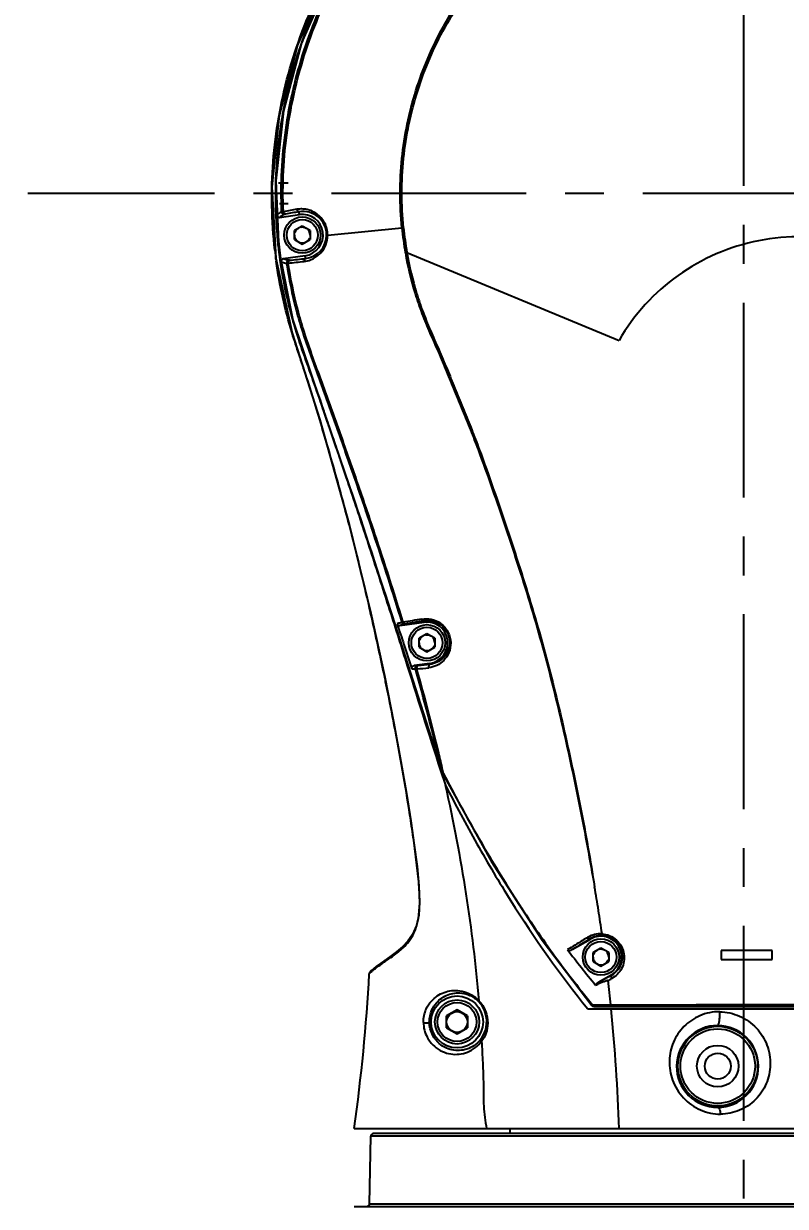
# Model space of a CAD drawing. Header units: millimetres. Extents: x 5828 to 6704, y 123 to 421.
# Drawn here: x 6569.97 to 6577.3, y 325.2 to 336.59 of the extents above; entities that cross this region are included whole.
import ezdxf

# ---------------------------------------------------------------- set-up
doc = ezdxf.new("R2010")
doc.units = ezdxf.units.MM
doc.linetypes.add('CENTER', pattern=[0.6, 0.375, -0.075, 0.075, -0.075])
for name, color, linetype in [('中心线', 7, 'Continuous'), ('外形图', 7, 'Continuous'), ('尺寸标注', 7, 'Continuous'), ('运动范围', 7, 'Continuous')]:
    doc.layers.add(name, color=color, linetype=linetype)
doc.styles.add('微软雅黑', font='msyh.ttc', dxfattribs={"height": 1.5})
doc.dimstyles.new('尺寸标注_1_20比例', dxfattribs={"dimtxt": 1.5, "dimasz": 1.25, "dimexe": 0.5, "dimexo": 0.4, "dimgap": 0.5, "dimtad": 1, "dimdec": 1, "dimlfac": 20, "dimdsep": 46, "dimtxsty": '微软雅黑', "dimcen": 0.09, "dimadec": 0, "dimazin": 0, "dimtp": 0.01, "dimtm": 0.01, "dimtfac": 1, "dimtdec": 1, "dimtofl": 0, "dimtmove": 0, "dimatfit": 3, "dimfxl": 1, "dimtolj": 1, "dimarcsym": 0})

# ---------------------------------------------------------------- blocks, each defined once
blk = doc.blocks.new('*D813')
at = {"layer": 'Defpoints', "color": 0}
for p in [(6512.923, 388.78), (6576.903, 388.78), (6574.497, 314.953)]:
    blk.add_point(p, dxfattribs=at)
at = {"layer": '尺寸标注', "color": 0, "lineweight": -2}
for p, q in [((6576.503, 388.78), (6512.423, 388.78)), ((6512.923, 316.203), (6512.923, 387.53)), ((6574.097, 314.953), (6512.423, 314.953))]:
    blk.add_line(p, q, dxfattribs=at)
at = {"layer": '尺寸标注', "color": 0}
for points in [[(6513.131, 387.53), (6512.714, 387.53), (6512.923, 388.78)], [(6512.714, 316.203), (6513.131, 316.203), (6512.923, 314.953)]]:
    blk.add_solid(points, dxfattribs=at)
at = {"layer": '尺寸标注', "color": 0, "insert": (6511.644, 357.269), "char_height": 1.5, "attachment_point": 5, "rotation": 90, "style": '微软雅黑'}
blk.add_mtext('\\A1;1476.6', dxfattribs=at)
blk = doc.blocks.new('*D814')
at = {"layer": 'Defpoints', "color": 0}
for p in [(6563.513, 334.953), (6578.153, 314.028), (6578.153, 288.704)]:
    blk.add_point(p, dxfattribs=at)
at = {"layer": '尺寸标注', "color": 0, "lineweight": -2}
for p, q in [((6563.513, 334.553), (6563.513, 288.204)), ((6578.153, 313.628), (6578.153, 288.204)), ((6564.763, 288.704), (6576.903, 288.704))]:
    blk.add_line(p, q, dxfattribs=at)
at = {"layer": '尺寸标注', "color": 0}
for points in [[(6564.763, 288.913), (6564.763, 288.496), (6563.513, 288.704)], [(6576.903, 288.496), (6576.903, 288.913), (6578.153, 288.704)]]:
    blk.add_solid(points, dxfattribs=at)
at = {"layer": '尺寸标注', "color": 0, "insert": (6570.833, 289.979), "char_height": 1.5, "attachment_point": 5, "style": '微软雅黑'}
blk.add_mtext('\\A1;292.8', dxfattribs=at)
blk = doc.blocks.new('*D815')
at = {"layer": 'Defpoints', "color": 0}
for p in [(6576.903, 388.78), (6505.216, 289.326), (6557.104, 289.326)]:
    blk.add_point(p, dxfattribs=at)
at = {"layer": '尺寸标注', "color": 0, "lineweight": -2}
for p, q in [((6576.503, 388.78), (6504.716, 388.78)), ((6505.216, 387.53), (6505.216, 290.576)), ((6556.704, 289.326), (6504.716, 289.326))]:
    blk.add_line(p, q, dxfattribs=at)
at = {"layer": '尺寸标注', "color": 0}
for points in [[(6505.424, 387.53), (6505.008, 387.53), (6505.216, 388.78)], [(6505.008, 290.576), (6505.424, 290.576), (6505.216, 289.326)]]:
    blk.add_solid(points, dxfattribs=at)
at = {"layer": '尺寸标注', "color": 0, "insert": (6503.937, 339.399), "char_height": 1.5, "attachment_point": 5, "rotation": 90, "style": '微软雅黑'}
blk.add_mtext('\\A1;1989.1', dxfattribs=at)
blk = doc.blocks.new('*D817')
at = {"layer": 'Defpoints', "color": 0}
for p in [(6523.075, 334.953), (6578.153, 314.028), (6578.153, 284.046)]:
    blk.add_point(p, dxfattribs=at)
at = {"layer": '尺寸标注', "color": 0, "lineweight": -2}
for p, q in [((6523.075, 334.553), (6523.075, 283.546)), ((6578.153, 313.628), (6578.153, 283.546)), ((6524.325, 284.046), (6576.903, 284.046))]:
    blk.add_line(p, q, dxfattribs=at)
at = {"layer": '尺寸标注', "color": 0}
for points in [[(6524.325, 284.254), (6524.325, 283.838), (6523.075, 284.046)], [(6576.903, 283.838), (6576.903, 284.254), (6578.153, 284.046)]]:
    blk.add_solid(points, dxfattribs=at)
at = {"layer": '尺寸标注', "color": 0, "insert": (6550.614, 285.325), "char_height": 1.5, "attachment_point": 5, "style": '微软雅黑'}
blk.add_mtext('\\A1;1101.6', dxfattribs=at)

msp = doc.modelspace()

# ---------------------------------------------------------------- linework, layer by layer
at = {"layer": '中心线', "linetype": 'CENTER', "ltscale": 5}
for p, q in [((6576.9026, 314.027), (6576.9026, 369.3806)), ((6583.8074, 334.9526), (6570.0089, 334.9526))]:
    msp.add_line(p, q, dxfattribs=at)
at = {"layer": '外形图', "color": 7, "linetype": 'Continuous'}
for p, q in [((6572.6027, 336.3747), (6572.4284, 335.7039)), ((6572.4284, 335.7039), (6572.3606, 335.0526)), ((6572.3598, 335.0185), (6572.3978, 334.3292)), ((6572.3965, 335.0737), (6572.4261, 334.41)), ((6572.5162, 335.0526), (6572.4242, 335.0526)), ((6572.5162, 334.8526), (6572.4325, 334.8526)), ((6572.4343, 334.7236), (6572.6245, 334.7507)), ((6572.6245, 334.7507), (6572.6207, 334.7774)), ((6572.6526, 334.6392), (6572.5776, 334.5959)), ((6572.7276, 334.5959), (6572.6526, 334.6392)), ((6572.8974, 334.5507), (6573.6118, 334.6224)), ((6572.5776, 334.5093), (6572.5776, 334.5959)), ((6572.5776, 334.5093), (6572.6526, 334.466)), ((6572.6526, 334.466), (6572.7276, 334.5093)), ((6572.7276, 334.5959), (6572.7276, 334.5093)), ((6572.4256, 334.4126), (6572.4259, 334.4099)), ((6572.4335, 334.4136), (6572.4338, 334.4109)), ((6572.399, 334.3202), (6572.3978, 334.3292)), ((6572.3997, 334.3203), (6572.3988, 334.3293)), ((6572.6807, 334.3546), (6572.47, 334.3247)), ((6572.6845, 334.3279), (6572.6807, 334.3546)), ((6573.6599, 334.3857), (6575.7026, 333.5394)), ((6573.1254, 332.079), (6573.1577, 331.9817)), ((6573.1257, 332.0791), (6573.1582, 331.9819)), ((6573.103, 331.7682), (6573.103, 331.7682)), ((6573.5931, 330.7933), (6573.8249, 330.8257)), ((6573.8249, 330.8257), (6573.823, 330.8397)), ((6573.8526, 330.7142), (6573.7776, 330.6709)), ((6573.7776, 330.5843), (6573.7776, 330.6709)), ((6573.9276, 330.6709), (6573.8526, 330.7142)), ((6573.9276, 330.6709), (6573.9276, 330.5843)), ((6573.7776, 330.5843), (6573.8526, 330.541)), ((6573.8526, 330.541), (6573.9276, 330.5843)), ((6573.8802, 330.4296), (6573.7296, 330.4085)), ((6573.8814, 330.4209), (6573.8802, 330.4296)), ((6573.5381, 329.8316), (6573.5297, 329.8755)), ((6573.5386, 329.8317), (6573.5302, 329.8756)), ((6573.984, 329.398), (6574.0299, 329.2568)), ((6573.9845, 329.3981), (6574.0299, 329.2568)), ((6573.9937, 329.4011), (6573.9925, 329.4007)), ((6573.9926, 329.4007), (6573.9953, 329.3928)), ((6573.9953, 329.3928), (6574.0069, 329.3658)), ((6574.0123, 329.3686), (6574.0036, 329.4055)), ((6574.0123, 329.3686), (6574.0039, 329.4055)), ((6574.0123, 329.3686), (6574.0069, 329.3658)), ((6575.2518, 327.6744), (6575.4276, 327.7758)), ((6575.4276, 327.7758), (6575.425, 327.7803)), ((6575.5276, 327.6892), (6575.4526, 327.6459)), ((6575.6026, 327.6459), (6575.5276, 327.6892)), ((6573.4442, 327.5691), (6573.4377, 327.5645)), ((6575.4526, 327.5593), (6575.4526, 327.6459)), ((6575.6026, 327.6459), (6575.6026, 327.5593)), ((6577.1764, 327.6656), (6576.6848, 327.6656)), ((6576.6848, 327.6656), (6576.6848, 327.5789)), ((6576.6848, 327.5789), (6577.1764, 327.5789)), ((6577.1764, 327.5789), (6577.1764, 327.6656)), ((6573.3064, 327.4574), (6573.3012, 327.4517)), ((6573.3012, 327.4517), (6573.3013, 327.4519)), ((6573.3177, 327.4717), (6573.3013, 327.4519)), ((6573.3088, 327.4596), (6573.3088, 327.4596)), ((6575.4526, 327.5593), (6575.5276, 327.516)), ((6575.5276, 327.516), (6575.6026, 327.5593)), ((6573.2976, 327.4401), (6573.2977, 327.4403)), ((6573.2976, 327.4401), (6573.2976, 327.4402)), ((6573.2992, 327.4476), (6573.2982, 327.4441)), ((6575.6276, 327.4294), (6575.5024, 327.3572)), ((6575.6291, 327.4268), (6575.6276, 327.4294)), ((6575.4469, 327.1432), (6575.439, 327.1368)), ((6575.4468, 327.1432), (6575.4583, 327.1432)), ((6575.4583, 327.1276), (6580.448, 327.1276)), ((6575.6227, 327.1432), (6575.6328, 327.1432)), ((6574.1426, 327.0931), (6574.0426, 327.0354)), ((6574.0426, 326.9199), (6574.0426, 327.0354)), ((6574.2426, 327.0354), (6574.1426, 327.0931)), ((6574.2426, 327.0354), (6574.2426, 326.9199)), ((6575.402, 327.1026), (6580.5353, 327.1026)), ((6574.0426, 326.9199), (6574.1426, 326.8622)), ((6574.1426, 326.8622), (6574.2426, 326.9199)), ((6573.1526, 325.9521), (6583.1516, 325.9521)), ((6573.3004, 325.2272), (6573.3117, 325.8781)), ((6582.9924, 325.8781), (6573.3117, 325.8781)), ((6582.9674, 325.9026), (6573.3367, 325.9026)), ((6574.6526, 325.9026), (6574.6526, 325.9521)), ((6573.1521, 325.2026), (6583.153, 325.2026)), ((6573.3004, 325.2272), (6583.0048, 325.2272))]:
    msp.add_line(p, q, dxfattribs=at)
for points in [[(6582.3051, 331.7766), (6582.0705, 333.5321), (6581.7437, 334.9709), (6581.4058, 336.0374), (6581.034, 336.8622), (6580.5773, 337.5743), (6580.0859, 338.1385), (6579.5493, 338.5877), (6578.9472, 338.9501), (6578.2944, 339.2164), (6577.61, 339.3787), (6576.9077, 339.4333), (6576.2013, 339.3791), (6575.5151, 339.2179), (6574.866, 338.9543), (6574.2637, 338.5925), (6573.7226, 338.1409), (6573.259, 337.6133), (6572.8845, 337.0236), (6572.6057, 336.3832), (6572.4293, 335.7085), (6572.3598, 335.0185)], [(6581.8814, 332.0508), (6581.7638, 333.5763), (6581.5812, 334.7634), (6581.3763, 335.7084), (6581.1453, 336.4792), (6580.8334, 337.1279), (6580.4369, 337.7118), (6579.9668, 338.2186), (6579.4314, 338.6428), (6578.8351, 338.9824), (6578.1933, 339.228), (6577.5238, 339.3731), (6576.8374, 339.4148), (6576.1482, 339.352), (6575.481, 339.187), (6574.8511, 338.9242), (6574.2661, 338.5672), (6573.7399, 338.1242), (6573.2883, 337.6082), (6572.9217, 337.0318), (6572.6464, 336.4048), (6572.4702, 335.7477), (6572.3965, 335.0737)], [(6573.2559, 337.6075), (6573.2473, 337.5977), (6572.8778, 337.0111), (6572.6027, 336.3747)], [(6572.4261, 334.41), (6572.5602, 333.7349), (6572.8227, 332.9649), (6573.1368, 332.0457), (6573.5132, 330.8957), (6573.9925, 329.4007)], [(6572.3978, 334.3292), (6572.5552, 333.609), (6572.8209, 332.7758), (6573.1029, 331.7682)], [(6573.103, 331.7682), (6573.3111, 330.9146), (6573.4427, 330.3121), (6573.5338, 329.855), (6573.6019, 329.4866), (6573.6549, 329.178), (6573.6972, 328.9128), (6573.7309, 328.6803), (6573.7571, 328.4743), (6573.7753, 328.2897), (6573.7814, 328.1311), (6573.7732, 328.007), (6573.7514, 327.9056), (6573.7148, 327.8208), (6573.6691, 327.7542), (6573.6169, 327.6995), (6573.5589, 327.6512), (6573.4965, 327.6056), (6573.4377, 327.5645)], [(6574.0069, 329.3658), (6574.4716, 328.526), (6574.9635, 327.764), (6575.439, 327.1368)], [(6573.4376, 327.5645), (6573.3633, 327.511), (6573.3177, 327.4717)], [(6573.301, 327.4513), (6573.3004, 327.4503), (6573.2992, 327.4476)]]:
    msp.add_lwpolyline(points, dxfattribs=at)
for centre, radius in [((6572.6526, 334.5526), 0.175), ((6572.6526, 334.5526), 0.15), ((6573.8526, 330.6276), 0.175), ((6573.8526, 330.6276), 0.15), ((6575.5276, 327.6026), 0.175), ((6575.5276, 327.6026), 0.15), ((6574.1426, 326.9776), 0.25), ((6574.1426, 326.9776), 0.2125), ((6574.1426, 326.9776), 0.1875), ((6574.1426, 326.9776), 0.1), ((6576.6526, 326.5526), 0.3838), ((6576.6526, 326.5526), 0.3589), ((6576.6526, 326.5526), 0.2), ((6576.6526, 326.5526), 0.125)]:
    msp.add_circle(centre, radius, dxfattribs=at)
for centre, radius, start, end in [((6576.8072, 334.9334), 4.4138, 178.61171, 184.84612), ((6576.8665, 334.9398), 4.4719, 179.71979, 182.82404), ((6576.8468, 334.9428), 4.4453, 182.5213, 188.35998), ((6581.8818, 280.8884), 54.7055, 99.7674, 99.90668), ((6581.7604, 281.6491), 53.9087, 99.76117, 99.90172), ((6572.6597, 334.5537), 0.2271, 359.68943, 99.91536), ((6572.6526, 334.5526), 0.2, 278.08263, 98.08263), ((6576.9049, 334.941), 4.5104, 182.81592, 185.23997), ((6572.6526, 334.5526), 0.075, 60, 100.00237), ((6573.5421, 335.5372), 0.9174, 274.35787, 275.33804), ((6576.94, 334.9544), 3.3445, 185.69653, 189.83315), ((6576.9637, 334.9573), 3.3528, 185.70937, 189.81629), ((6576.839, 334.9367), 4.4458, 184.8533, 186.53625), ((6576.8711, 334.938), 4.4764, 185.24115, 186.74014), ((6572.6526, 334.5526), 0.075, 180, 220.00237), ((6572.6526, 334.5526), 0.075, 120, 160.00237), ((6572.644, 334.5515), 0.2533, 276.39405, 359.82407), ((6572.6598, 334.5535), 0.227, 276.24126, 359.73853), ((6572.6526, 334.5526), 0.075, 300, 340.00237), ((6572.6526, 334.5526), 0.075, 0, 40.00237), ((6577.4325, 332.5357), 2, 52.40968, 149.87922), ((6576.9195, 334.925), 4.5608, 186.53206, 187.21049), ((6576.8914, 334.9425), 4.4985, 186.53351, 186.79961), ((6576.9065, 334.9442), 4.5136, 186.79962, 187.0833), ((6576.8459, 334.9351), 4.451, 186.77546, 187.92397), ((6572.6526, 334.5526), 0.075, 240, 280.00237), ((6576.8963, 334.9221), 4.5375, 187.21081, 187.50864), ((6576.8782, 334.9197), 4.5192, 187.62392, 187.86451), ((6576.767, 334.9228), 4.3712, 187.90784, 194.24661), ((6564.8981, 403.6557), 69.7903, 276.267832, 276.395564), ((6567.2031, 383.1877), 49.1664, 276.22077, 276.40098), ((6573.5291, 335.1797), 0.8047, 278.27127, 279.35911), ((6576.6479, 334.894), 4.2487, 194.26529, 196.40123), ((6577.0522, 335.0167), 4.6725, 195.59582, 196.56855), ((6497.2027, 306.5877), 80.0881, 18.559668, 19.148311), ((6543.8087, 324.1725), 30.2632, 12.96425, 14.5361), ((6543.3281, 324.0583), 30.7572, 12.79817, 12.97068), ((6543.0892, 324.0049), 31.0019, 11.79594, 12.79658), ((6574.6872, 327.4517), 3.5163, 107.38568, 108.12985), ((6581.2574, 287.3274), 44.1624, 99.71556, 99.95438), ((6579.4837, 297.5857), 33.7324, 99.66068, 99.97077), ((6573.8526, 330.6276), 0.2, 277.94772, 97.94772), ((6573.8526, 330.6276), 0.075, 120, 160.00237), ((6573.8526, 330.6276), 0.075, 60, 100.00237), ((6573.8526, 330.6276), 0.075, 0, 40.00237), ((6573.8526, 330.6276), 0.075, 180, 220.00237), ((6573.8526, 330.6276), 0.075, 240, 280.00237), ((6573.8526, 330.6276), 0.075, 300, 340.00237), ((6570.4322, 362.5644), 32.328, 275.92275, 276.12479), ((6543.0229, 323.9901), 31.0699, 11.56989, 11.79765), ((6573.7533, 335.7647), 5.3562, 269.74643, 270.08991), ((6569.1514, 374.3355), 44.2001, 275.97868, 276.12763), ((6554.5113, 324.9245), 20.001, 13.42494, 15.81605), ((6543.4892, 324.0848), 30.594, 10.91071, 11.57145), ((6555.7709, 325.2264), 18.7058, 12.90928, 13.42109), ((6574.14, 329.4616), 0.1584, 202.4647, 207.25703), ((6575.5317, 327.6065), 0.2039, 86.02924, 121.55215), ((6575.5276, 327.6026), 0.2, 300, 120), ((6575.5307, 327.606), 0.2045, 359.05883, 85.74866), ((6627.9266, 241.6931), 100.8336, 121.377534, 121.492983), ((6575.5276, 327.6026), 0.075, 60, 100.00237), ((6583.0772, 333.6569), 9.8873, 217.2394, 219.76328), ((6575.5276, 327.6026), 0.075, 180, 220.00237), ((6575.5276, 327.6026), 0.075, 120, 160.00237), ((6575.5276, 327.6026), 0.075, 300, 340.00237), ((6575.5276, 327.6026), 0.075, 0, 40.00237), ((6575.531, 327.6058), 0.2041, 298.71896, 349.51309), ((6575.5303, 327.606), 0.2049, 349.50796, 359.06869), ((6573.3212, 327.4393), 0.0235, 148.35035, 159.31574), ((6573.3227, 327.4383), 0.0253, 140.93434, 147.61883), ((6573.324, 327.4373), 0.027, 131.3304, 140.97974), ((6573.4331, 327.3321), 0.1739, 135.01998, 137.07894), ((6573.3231, 327.4384), 0.0255, 124.08507, 131.37805), ((6574.781, 325.6005), 2.3686, 124.40206, 124.87902), ((6575.5276, 327.6026), 0.075, 240, 280.00237), ((6555.4395, 328.43), 17.8855, 352.03756, 356.82727), ((6556.2236, 325.1476), 19.5015, 5.87338, 6.56325), ((6574.1487, 326.9807), 0.2798, 324.55381, 43.24529), ((6575.4583, 327.1526), 0.025, 219.44185, 270), ((6557.9634, 325.363), 17.7489, 1.90227, 5.62469), ((6576.6508, 326.5487), 0.3945, 89.73974, 179.43347), ((6576.6511, 326.5497), 0.3935, 0.42416, 89.77954), ((6576.6497, 326.5491), 0.3935, 179.48677, 270.41303), ((6576.6501, 326.5501), 0.3945, 270.35455, 0.36965), ((6573.3367, 325.8776), 0.025, 90, 179), ((6573.2754, 325.2276), 0.025, 270, 359)]:
    msp.add_arc(centre, radius, start, end, dxfattribs=at)
for points, knots in [([(6572.3883, 334.4062), (6572.3558, 334.6895), (6572.347, 335.1208), (6572.4187, 335.6876), (6572.5439, 336.2452), (6572.7988, 336.9162), (6573.2515, 337.6483), (6573.8339, 338.2821), (6574.5242, 338.7962), (6575.2987, 339.172), (6576.1302, 339.3945), (6576.9884, 339.4594), (6577.8438, 339.3635), (6578.6658, 339.1083), (6579.426, 338.7051), (6579.9854, 338.2551), (6580.3755, 337.8376), (6580.6388, 337.4994), (6580.8758, 337.1427), (6581.0888, 336.7712), (6581.2737, 336.3848), (6581.3767, 336.1186), (6581.4249, 335.9844)], [0, 0, 0, 0, 0.0624857, 0.0937626, 0.1250385, 0.1875248, 0.2500192, 0.3125133, 0.3750079, 0.4375025, 0.4999978, 0.5624921, 0.6249847, 0.6874741, 0.749964, 0.8124595, 0.8437382, 0.8750046, 0.9062552, 0.9375047, 0.96876, 1, 1, 1, 1]), ([(6581.8785, 332.0979), (6581.8657, 332.451), (6581.8296, 332.9802), (6581.7526, 333.6828), (6581.68, 334.208), (6581.5901, 334.7305), (6581.5, 335.163), (6581.4242, 335.5083), (6581.3447, 335.8527), (6581.2272, 336.2793), (6581.0291, 336.7727), (6580.6948, 337.3965), (6580.2568, 337.9605), (6579.7314, 338.4351), (6579.1535, 338.844), (6578.347, 339.2231), (6577.3016, 339.4402), (6576.4112, 339.4123), (6575.7186, 339.269), (6575.2145, 339.1009), (6574.734, 338.8741), (6574.134, 338.4989), (6573.4723, 337.9019), (6572.9685, 337.1665), (6572.6779, 336.5211), (6572.5181, 336.0141), (6572.4189, 335.492), (6572.3955, 335.1383), (6572.3946, 334.9616)], [0, 0, 0, 0, 0.0625198, 0.0937827, 0.1250496, 0.156309, 0.1875703, 0.2032139, 0.2188596, 0.2501159, 0.2814014, 0.3127004, 0.3751665, 0.4064489, 0.4377273, 0.5001618, 0.5625714, 0.6249742, 0.65623, 0.6874908, 0.7187536, 0.7500221, 0.8124633, 0.8749077, 0.9061866, 0.9374676, 0.9687402, 1, 1, 1, 1]), ([(6581.154, 336.4619), (6581.061, 336.704), (6580.8323, 337.1724), (6580.3847, 337.8124), (6579.8339, 338.3672), (6579.1955, 338.8183), (6578.4892, 339.1528), (6577.7361, 339.362), (6576.9581, 339.4376), (6576.1788, 339.3797), (6575.4203, 339.1909), (6574.706, 338.8732), (6574.058, 338.4363), (6573.4928, 337.8966), (6573.0291, 337.2673), (6572.6817, 336.5671), (6572.4593, 335.8179), (6572.401, 335.2995), (6572.3947, 335.0403)], [0, 0, 0, 0, 0.0625073, 0.1250139, 0.1875131, 0.2500121, 0.3125114, 0.3750107, 0.4375099, 0.5000114, 0.5625108, 0.6250081, 0.6875083, 0.7500091, 0.8125066, 0.8750055, 0.9375036, 1, 1, 1, 1]), ([(6581.2245, 336.0171), (6581.1927, 336.1432), (6581.1215, 336.3938), (6580.9779, 336.7576), (6580.8035, 337.1081), (6580.5991, 337.4423), (6580.366, 337.7576), (6580.0193, 338.1487), (6579.5233, 338.5785), (6578.8473, 338.9814), (6578.1109, 339.2599), (6577.3372, 339.4049), (6576.8118, 339.4087), (6576.5514, 339.3881)], [0, 0, 0, 0, 0.062284, 0.1246491, 0.1870907, 0.2495857, 0.3121169, 0.3746734, 0.4997074, 0.624757, 0.7498085, 0.8748798, 1, 1, 1, 1]), ([(6572.454, 334.7767), (6572.443, 335.0391), (6572.4693, 335.5673), (6572.6493, 336.3385), (6572.9602, 337.0673), (6573.3953, 337.7297), (6573.9406, 338.3047), (6574.5782, 338.7754), (6575.2889, 339.1261), (6575.7975, 339.2714), (6576.0556, 339.321)], [0, 0, 0, 0, 0.1249407, 0.2499181, 0.3749021, 0.4999087, 0.6249117, 0.7499361, 0.8749561, 1, 1, 1, 1]), ([(6572.4701, 334.7782), (6572.4592, 335.0396), (6572.486, 335.5657), (6572.6653, 336.3339), (6572.9754, 337.0597), (6573.4081, 337.72), (6573.9511, 338.2929), (6574.5859, 338.7623), (6575.2937, 339.1121), (6575.8003, 339.2569), (6576.0574, 339.3066)], [0, 0, 0, 0, 0.1249385, 0.2499164, 0.3749032, 0.4999115, 0.6249143, 0.7499387, 0.874957, 1, 1, 1, 1]), ([(6576.5535, 339.374), (6576.8129, 339.3947), (6577.3364, 339.3907), (6578.1074, 339.246), (6578.8411, 338.9682), (6579.5149, 338.5664), (6580.0092, 338.1378), (6580.3547, 337.7478), (6580.587, 337.4335), (6580.7906, 337.1002), (6580.9649, 336.7512), (6581.1077, 336.3885), (6581.179, 336.139), (6581.2111, 336.0135)], [0, 0, 0, 0, 0.1250702, 0.2501284, 0.3751813, 0.5002515, 0.6253181, 0.6878925, 0.7504368, 0.8129472, 0.8754017, 0.9377474, 1, 1, 1, 1]), ([(6573.6118, 334.6224), (6573.5893, 334.8441), (6573.5891, 335.2935), (6573.7254, 335.9527), (6573.9914, 336.5715), (6574.3768, 337.124), (6574.8656, 337.5876), (6575.4379, 337.9431), (6576.0698, 338.1765), (6576.736, 338.2781), (6577.4089, 338.2427), (6578.0618, 338.075), (6578.6666, 337.7772), (6579.199, 337.3643), (6579.5638, 336.937), (6579.8005, 336.5582), (6579.9237, 336.3074), (6580.0047, 336.0997), (6580.0744, 335.8881), (6580.1782, 335.5128), (6580.2519, 335.1874), (6580.2995, 334.9703)], [0, 0, 0, 0, 0.0624546, 0.1249472, 0.1874511, 0.2499569, 0.3124802, 0.3749949, 0.437519, 0.500043, 0.5625863, 0.6251439, 0.6876908, 0.7502317, 0.8127437, 0.8440182, 0.8752748, 0.8908904, 0.9065012, 0.9376969, 1, 1, 1, 1]), ([(6573.6275, 334.6238), (6573.6053, 334.8445), (6573.6061, 335.2919), (6573.7423, 335.9481), (6574.0075, 336.5641), (6574.3912, 337.1141), (6574.8777, 337.5758), (6575.4474, 337.9299), (6576.0767, 338.1621), (6576.7401, 338.263), (6577.41, 338.2274), (6578.0599, 338.0599), (6578.6617, 337.7626), (6579.1915, 337.351), (6579.5543, 336.9252), (6579.7897, 336.548), (6579.9123, 336.2982), (6579.9929, 336.0914), (6580.0451, 335.9334), (6580.092, 335.7738), (6580.1498, 335.56), (6580.2144, 335.2909), (6580.2634, 335.0751), (6580.2867, 334.9669)], [0, 0, 0, 0, 0.0624536, 0.1249461, 0.1874497, 0.2499549, 0.3124767, 0.3749908, 0.4375143, 0.5000377, 0.5625806, 0.6251379, 0.6876847, 0.7502265, 0.8127391, 0.8440136, 0.8752698, 0.8908852, 0.9064958, 0.9221009, 0.9376934, 0.9688594, 1, 1, 1, 1]), ([(6572.454, 334.7767), (6572.4493, 334.7743), (6572.4328, 334.7653), (6572.4167, 334.7553), (6572.4058, 334.7472)], [0, 0, 0, 0, 0.2819512, 1, 1, 1, 1]), ([(6572.4058, 334.7472), (6572.4061, 334.7405), (6572.4128, 334.7267), (6572.4276, 334.7227), (6572.4343, 334.7236)], [0, 0, 0, 0, 0.4999956, 1, 1, 1, 1]), ([(6572.4343, 334.7236), (6572.4376, 334.7261), (6572.453, 334.7369), (6572.4694, 334.7462), (6572.4824, 334.7531)], [0, 0, 0, 0, 0.2184385, 1, 1, 1, 1]), ([(6572.47, 334.7782), (6572.468, 334.778), (6572.4626, 334.7775), (6572.4573, 334.7771), (6572.454, 334.7767)], [0, 0, 0, 0, 0.385528, 1, 1, 1, 1]), ([(6572.4824, 334.7531), (6572.4757, 334.7522), (6572.461, 334.7562), (6572.4543, 334.77), (6572.454, 334.7767)], [0, 0, 0, 0, 0.499309, 1, 1, 1, 1]), ([(6572.4904, 334.7548), (6572.4855, 334.7543), (6572.4745, 334.7611), (6572.4708, 334.7721), (6572.47, 334.7782)], [0, 0, 0, 0, 0.4385952, 1, 1, 1, 1]), ([(6572.4824, 334.7531), (6572.4831, 334.7535), (6572.4859, 334.7539), (6572.4885, 334.7545), (6572.4904, 334.7548)], [0, 0, 0, 0, 0.3160833, 1, 1, 1, 1]), ([(6572.6207, 334.7774), (6572.616, 334.7769), (6572.6053, 334.784), (6572.6019, 334.7947), (6572.6011, 334.8009)], [0, 0, 0, 0, 0.4272002, 1, 1, 1, 1]), ([(6572.8974, 334.5508), (6572.8965, 334.5716), (6572.8927, 334.6133), (6572.8635, 334.6882), (6572.8114, 334.7482), (6572.7478, 334.7843), (6572.6991, 334.8006), (6572.6496, 334.8056), (6572.6172, 334.8029), (6572.6012, 334.8009)], [0, 0, 0, 0, 0.1425628, 0.2827554, 0.5426507, 0.6631885, 0.7786303, 0.8902055, 1, 1, 1, 1]), ([(6572.8868, 334.5529), (6572.8869, 334.5525), (6572.8883, 334.552), (6572.8916, 334.5512), (6572.8949, 334.5509), (6572.8973, 334.5507)], [0, 0, 0, 0, 0.1106097, 0.3326703, 1, 1, 1, 1]), ([(6572.5547, 333.6105), (6572.5202, 333.7234), (6572.459, 333.9517), (6572.4177, 334.1844), (6572.4015, 334.3014)], [0, 0, 0, 0, 0.4999633, 1, 1, 1, 1]), ([(6572.47, 334.3247), (6572.4637, 334.3238), (6572.4513, 334.3167), (6572.4478, 334.3028), (6572.4488, 334.2965)], [0, 0, 0, 0, 0.5000373, 1, 1, 1, 1]), ([(6572.4488, 334.2964), (6572.4525, 334.295), (6572.4699, 334.2889), (6572.4878, 334.2847), (6572.5019, 334.2817)], [0, 0, 0, 0, 0.217532, 1, 1, 1, 1]), ([(6572.523, 334.3103), (6572.5179, 334.3114), (6572.5, 334.3152), (6572.4823, 334.3201), (6572.47, 334.3247)], [0, 0, 0, 0, 0.283158, 1, 1, 1, 1]), ([(6572.523, 334.3103), (6572.5166, 334.3094), (6572.5042, 334.3021), (6572.5009, 334.2881), (6572.5019, 334.2817)], [0, 0, 0, 0, 0.4997678, 1, 1, 1, 1]), ([(6572.5017, 334.2817), (6572.5245, 334.1313), (6572.5699, 333.907), (6572.6546, 333.6146), (6572.7295, 333.3991), (6572.808, 333.185), (6572.8861, 332.9709), (6572.9625, 332.7564), (6573.064, 332.4706), (6573.1895, 332.1136), (6573.3837, 331.5421), (6573.5224, 331.1118), (6573.6101, 330.824)], [0, 0, 0, 0, 0.1256064, 0.1884034, 0.2511647, 0.3139076, 0.3766071, 0.4392573, 0.5018564, 0.6268968, 0.7516398, 1, 1, 1, 1]), ([(6572.5019, 334.2818), (6572.5035, 334.2813), (6572.5089, 334.282), (6572.514, 334.2823), (6572.5176, 334.2826)], [0, 0, 0, 0, 0.3175794, 1, 1, 1, 1]), ([(6572.5308, 334.3109), (6572.526, 334.31), (6572.5171, 334.3005), (6572.5166, 334.2888), (6572.5176, 334.2826)], [0, 0, 0, 0, 0.4360657, 1, 1, 1, 1]), ([(6573.6234, 330.825), (6573.5357, 331.1127), (6573.3984, 331.5432), (6573.2041, 332.1143), (6573.0545, 332.5432), (6572.9273, 332.9003), (6572.8233, 333.1857), (6572.7454, 333.4), (6572.6709, 333.6156), (6572.5843, 333.9075), (6572.5401, 334.1321), (6572.5176, 334.2826)], [0, 0, 0, 0, 0.2482789, 0.3730049, 0.4980347, 0.623282, 0.6859856, 0.7487568, 0.8115489, 0.8743339, 1, 1, 1, 1]), ([(6572.5308, 334.3109), (6572.529, 334.3107), (6572.5264, 334.3105), (6572.5238, 334.3102), (6572.523, 334.3103)], [0, 0, 0, 0, 0.6846408, 1, 1, 1, 1]), ([(6572.6845, 334.3279), (6572.6799, 334.327), (6572.6715, 334.3173), (6572.6713, 334.306), (6572.6722, 334.2998)], [0, 0, 0, 0, 0.4273805, 1, 1, 1, 1]), ([(6573.6448, 334.3833), (6573.6679, 334.2502), (6573.715, 334.0524), (6573.8029, 333.7969), (6573.8803, 333.6096), (6573.9638, 333.4252), (6574.043, 333.239), (6574.1191, 333.0516), (6574.1965, 332.8649), (6574.2724, 332.6776), (6574.369, 332.4264), (6574.4823, 332.1102), (6574.6124, 331.7293), (6574.7388, 331.348), (6574.8585, 330.9656), (6575.0053, 330.4548), (6575.1645, 329.8143), (6575.3283, 329.0456), (6575.4231, 328.533), (6575.4667, 328.2775)], [0, 0, 0, 0, 0.063419, 0.0951327, 0.1268311, 0.1585216, 0.1901882, 0.2218432, 0.253493, 0.2851244, 0.316728, 0.3798399, 0.4428455, 0.5057368, 0.5684707, 0.6309936, 0.7552442, 0.878308, 1, 1, 1, 1]), ([(6573.66, 334.3856), (6573.683, 334.2526), (6573.7296, 334.0547), (6573.8174, 333.7992), (6573.8944, 333.6118), (6573.9774, 333.4272), (6574.0561, 333.2408), (6574.1317, 333.0532), (6574.2086, 332.8663), (6574.2842, 332.6789), (6574.3802, 332.4276), (6574.4927, 332.1111), (6574.6222, 331.7301), (6574.748, 331.3486), (6574.8671, 330.9661), (6575.0131, 330.4552), (6575.1401, 329.9415), (6575.2532, 329.4272), (6575.3587, 328.917), (6575.427, 328.5334), (6575.4667, 328.2776)], [0, 0, 0, 0, 0.0634293, 0.0951478, 0.1268519, 0.158545, 0.1902148, 0.2218733, 0.2535257, 0.2851595, 0.3167661, 0.3798863, 0.4428978, 0.5057958, 0.5685363, 0.6310651, 0.755328, 0.8170273, 0.8784116, 1, 1, 1, 1]), ([(6572.8207, 332.7763), (6572.7789, 332.916), (6572.7145, 333.1251), (6572.6218, 333.4019), (6572.5761, 333.5406), (6572.5547, 333.6105)], [0, 0, 0, 0, 0.4995692, 0.7495225, 1, 1, 1, 1]), ([(6572.5721, 333.6944), (6572.6137, 333.5529), (6572.7132, 333.2751), (6572.8115, 332.9971), (6572.8598, 332.8578)], [0, 0, 0, 0, 0.4999683, 1, 1, 1, 1]), ([(6572.5738, 333.6843), (6572.6006, 333.5942), (6572.6596, 333.4156), (6572.7882, 333.0622), (6572.9404, 332.6174), (6573.1221, 332.0834), (6573.2983, 331.5476), (6573.4718, 331.0108), (6573.6996, 330.294), (6573.8682, 329.7557), (6573.984, 329.398)], [0, 0, 0, 0, 0.0625064, 0.1250065, 0.2500056, 0.3750042, 0.5000036, 0.6250027, 0.7500018, 1, 1, 1, 1]), ([(6573.103, 331.7682), (6573.0594, 331.9371), (6572.9691, 332.2743), (6572.8708, 332.6091), (6572.8207, 332.7763)], [0, 0, 0, 0, 0.4999643, 1, 1, 1, 1]), ([(6573.1582, 331.9819), (6573.3013, 331.553), (6573.5107, 330.9079), (6573.7853, 330.0465), (6573.9232, 329.6159), (6573.9937, 329.4011)], [0, 0, 0, 0, 0.4999987, 0.7499998, 1, 1, 1, 1]), ([(6573.61, 330.824), (6573.6062, 330.8228), (6573.5913, 330.8184), (6573.5766, 330.8135), (6573.5656, 330.8101)], [0, 0, 0, 0, 0.2568522, 1, 1, 1, 1]), ([(6573.5656, 330.8101), (6573.5674, 330.8047), (6573.5752, 330.7949), (6573.5874, 330.7926), (6573.5931, 330.7933)], [0, 0, 0, 0, 0.4996991, 1, 1, 1, 1]), ([(6573.6233, 330.825), (6573.6218, 330.8248), (6573.6174, 330.8243), (6573.6129, 330.8237), (6573.61, 330.824)], [0, 0, 0, 0, 0.3425486, 1, 1, 1, 1]), ([(6573.6366, 330.8073), (6573.6311, 330.8066), (6573.6193, 330.8091), (6573.6119, 330.8187), (6573.61, 330.824)], [0, 0, 0, 0, 0.4964172, 1, 1, 1, 1]), ([(6573.643, 330.8086), (6573.639, 330.8082), (6573.6296, 330.8121), (6573.6249, 330.8203), (6573.6233, 330.825)], [0, 0, 0, 0, 0.4484829, 1, 1, 1, 1]), ([(6573.6366, 330.8073), (6573.6369, 330.8074), (6573.639, 330.8079), (6573.6412, 330.8083), (6573.6431, 330.8086)], [0, 0, 0, 0, 0.1474824, 1, 1, 1, 1]), ([(6573.8047, 330.8565), (6573.8337, 330.8614), (6573.8977, 330.8605), (6573.9906, 330.8199), (6574.0623, 330.7377), (6574.0895, 330.6325), (6574.0708, 330.5333), (6574.0201, 330.4565), (6573.9504, 330.4062), (6573.8964, 330.3908), (6573.8694, 330.3879)], [0, 0, 0, 0, 0.1168755, 0.247846, 0.392027, 0.5348738, 0.6646011, 0.7820117, 0.8920505, 1, 1, 1, 1]), ([(6573.823, 330.8398), (6573.8189, 330.8394), (6573.8101, 330.844), (6573.8061, 330.852), (6573.8047, 330.8565)], [0, 0, 0, 0, 0.4627021, 1, 1, 1, 1]), ([(6573.823, 330.8398), (6573.8487, 330.8442), (6573.9058, 330.8434), (6573.989, 330.807), (6574.0532, 330.7329), (6574.0773, 330.6383), (6574.0603, 330.5496), (6574.015, 330.4814), (6573.9531, 330.4369), (6573.9053, 330.4234), (6573.8814, 330.4209)], [0, 0, 0, 0, 0.1162872, 0.2476013, 0.3930355, 0.5370683, 0.6669911, 0.7839376, 0.8931583, 1, 1, 1, 1]), ([(6573.7681, 330.409), (6573.7625, 330.408), (6573.7524, 330.3963), (6573.753, 330.3826), (6573.7552, 330.3758)], [0, 0, 0, 0, 0.4423408, 1, 1, 1, 1]), ([(6573.7617, 330.4085), (6573.7621, 330.4085), (6573.7642, 330.4086), (6573.7663, 330.4088), (6573.7681, 330.409)], [0, 0, 0, 0, 0.1596767, 1, 1, 1, 1]), ([(6573.8814, 330.4209), (6573.876, 330.4199), (6573.8666, 330.408), (6573.8674, 330.3947), (6573.8694, 330.3879)], [0, 0, 0, 0, 0.4339212, 1, 1, 1, 1]), ([(6573.7088, 330.3762), (6573.7066, 330.3829), (6573.7086, 330.3992), (6573.7226, 330.4076), (6573.7296, 330.4085)], [0, 0, 0, 0, 0.4991708, 1, 1, 1, 1]), ([(6573.7422, 330.3759), (6573.74, 330.3826), (6573.7415, 330.3985), (6573.7549, 330.4075), (6573.7617, 330.4085)], [0, 0, 0, 0, 0.505059, 1, 1, 1, 1]), ([(6573.7422, 330.3759), (6573.7429, 330.3757), (6573.7472, 330.3752), (6573.7515, 330.3755), (6573.7551, 330.3758)], [0, 0, 0, 0, 0.1671187, 1, 1, 1, 1]), ([(6573.9935, 329.4011), (6573.9748, 329.4824), (6573.8973, 329.8089), (6573.811, 330.1332), (6573.7422, 330.3758)], [0, 0, 0, 0, 0.2484589, 1, 1, 1, 1]), ([(6573.4428, 327.5548), (6573.471, 327.5742), (6573.5345, 327.6172), (6573.6155, 327.6808), (6573.6828, 327.755), (6573.7654, 327.8885), (6573.7898, 328.093), (6573.7749, 328.3291), (6573.751, 328.5401), (6573.7218, 328.7546), (6573.6788, 329.0421), (6573.6187, 329.4014), (6573.566, 329.6883), (6573.5386, 329.8317)], [0, 0, 0, 0, 0.0423461, 0.0948968, 0.1269003, 0.1657968, 0.2872471, 0.3714647, 0.4599158, 0.5494053, 0.6392555, 0.8194898, 1, 1, 1, 1]), ([(6574.0123, 329.3686), (6574.1143, 329.1725), (6574.3245, 328.7835), (6574.6657, 328.2146), (6575.0371, 327.6648), (6575.3062, 327.3137), (6575.4468, 327.1432)], [0, 0, 0, 0, 0.2500064, 0.5000096, 0.7500077, 1, 1, 1, 1]), ([(6574.0298, 329.2568), (6574.1067, 328.9101), (6574.2386, 328.2219), (6574.3227, 327.526), (6574.3516, 327.1822)], [0, 0, 0, 0, 0.5072041, 1, 1, 1, 1]), ([(6574.0299, 329.2568), (6574.1276, 329.0674), (6574.329, 328.6914), (6574.7647, 327.9584), (6575.1341, 327.4341), (6575.402, 327.1026)], [0, 0, 0, 0, 0.2500456, 0.5000908, 1, 1, 1, 1]), ([(6575.5384, 327.8258), (6575.5276, 327.9011), (6575.5056, 328.0519), (6575.4792, 328.2021), (6575.4666, 328.2775)], [0, 0, 0, 0, 0.4986487, 1, 1, 1, 1]), ([(6575.4014, 327.7929), (6575.3849, 327.7828), (6575.3197, 327.7431), (6575.2545, 327.7034), (6575.2058, 327.6737)], [0, 0, 0, 0, 0.2528776, 1, 1, 1, 1]), ([(6575.5384, 327.8258), (6575.5141, 327.8276), (6575.4657, 327.8237), (6575.4214, 327.8046), (6575.4014, 327.7929)], [0, 0, 0, 0, 0.5120535, 1, 1, 1, 1]), ([(6575.425, 327.7803), (6575.4233, 327.7794), (6575.4179, 327.7788), (6575.4091, 327.7835), (6575.4039, 327.7892), (6575.4014, 327.7929)], [0, 0, 0, 0, 0.198324, 0.5381021, 1, 1, 1, 1]), ([(6575.5384, 327.8258), (6575.5387, 327.822), (6575.5395, 327.8163), (6575.5436, 327.8103), (6575.5458, 327.8099)], [0, 0, 0, 0, 0.6278044, 1, 1, 1, 1]), ([(6575.5384, 327.8258), (6575.5635, 327.8241), (6575.6146, 327.8121), (6575.681, 327.7695), (6575.7293, 327.7069), (6575.7609, 327.6119), (6575.7412, 327.4877), (6575.6721, 327.4175), (6575.6326, 327.3959)], [0, 0, 0, 0, 0.1295457, 0.2634203, 0.3973256, 0.5273418, 0.7689664, 1, 1, 1, 1]), ([(6573.4266, 327.5435), (6573.4266, 327.5476), (6573.4286, 327.5559), (6573.4343, 327.5622), (6573.4377, 327.5645)], [0, 0, 0, 0, 0.4996903, 1, 1, 1, 1]), ([(6575.2057, 327.6737), (6575.2106, 327.6673), (6575.2299, 327.6641), (6575.2447, 327.6703), (6575.2518, 327.6744)], [0, 0, 0, 0, 0.4913468, 1, 1, 1, 1]), ([(6573.2976, 327.4402), (6573.2978, 327.4414), (6573.3012, 327.4447), (6573.3037, 327.4482), (6573.3058, 327.4505)], [0, 0, 0, 0, 0.2924551, 1, 1, 1, 1]), ([(6573.3102, 327.455), (6573.3119, 327.4568), (6573.3204, 327.465), (6573.3294, 327.4728), (6573.3367, 327.4788)], [0, 0, 0, 0, 0.207386, 1, 1, 1, 1]), ([(6573.3367, 327.4788), (6573.3493, 327.4891), (6573.3788, 327.5114), (6573.41, 327.5312), (6573.4265, 327.5436)], [0, 0, 0, 0, 0.4395591, 1, 1, 1, 1]), ([(6575.4769, 327.3329), (6575.4865, 327.3374), (6575.506, 327.3466), (6575.5305, 327.3575), (6575.5506, 327.3657), (6575.5656, 327.3716), (6575.5793, 327.376), (6575.5884, 327.3785), (6575.5968, 327.3792), (6575.5972, 327.3766)], [0, 0, 0, 0, 0.2479065, 0.4970413, 0.6222803, 0.7481188, 0.8749257, 0.9391642, 1, 1, 1, 1]), ([(6575.6291, 327.4268), (6575.6184, 327.4209), (6575.5762, 327.3977), (6575.534, 327.3745), (6575.5024, 327.3572)], [0, 0, 0, 0, 0.2521376, 1, 1, 1, 1]), ([(6575.6291, 327.4268), (6575.6255, 327.4244), (6575.6243, 327.4109), (6575.629, 327.4014), (6575.6326, 327.3959)], [0, 0, 0, 0, 0.3931807, 1, 1, 1, 1]), ([(6573.8188, 326.9739), (6573.8186, 327.0175), (6573.8344, 327.0929), (6573.9027, 327.1978), (6574.0149, 327.2745), (6574.15, 327.2879), (6574.2662, 327.2532), (6574.3245, 327.2112), (6574.3515, 327.1823)], [0, 0, 0, 0, 0.1791557, 0.3040973, 0.5078408, 0.7136628, 0.8378677, 1, 1, 1, 1]), ([(6573.8763, 326.9776), (6573.876, 327.0171), (6573.8904, 327.085), (6573.951, 327.18), (6574.0505, 327.2502), (6574.1711, 327.2645), (6574.2755, 327.2352), (6574.328, 327.1981), (6574.3525, 327.1725)], [0, 0, 0, 0, 0.1805313, 0.3058046, 0.5097263, 0.7147664, 0.8382343, 1, 1, 1, 1]), ([(6574.3515, 327.1823), (6574.3511, 327.1814), (6574.3502, 327.1782), (6574.3509, 327.1743), (6574.3525, 327.1725)], [0, 0, 0, 0, 0.2935074, 1, 1, 1, 1]), ([(6574.3518, 327.1831), (6574.3804, 327.1544), (6574.4243, 327.0854), (6574.4385, 327.0054), (6574.4381, 326.9668)], [0, 0, 0, 0, 0.5123581, 1, 1, 1, 1]), ([(6575.4583, 327.1432), (6575.4719, 327.1432), (6575.5267, 327.1432), (6575.5815, 327.1432), (6575.6227, 327.1432)], [0, 0, 0, 0, 0.2482153, 1, 1, 1, 1]), ([(6575.6227, 327.1432), (6575.6231, 327.141), (6575.6241, 327.1351), (6575.6286, 327.1276), (6575.6328, 327.1276)], [0, 0, 0, 0, 0.3399002, 1, 1, 1, 1]), ([(6575.6328, 327.1432), (6576.027, 327.1434), (6576.8319, 327.1452), (6578.437, 327.1469), (6579.6479, 327.1469), (6580.4482, 327.1463)], [0, 0, 0, 0, 0.2456136, 0.501419, 1, 1, 1, 1]), ([(6576.6712, 327.0753), (6576.6384, 327.0762), (6576.5731, 327.0695), (6576.4512, 327.0322), (6576.3198, 326.9432), (6576.2159, 326.7873), (6576.1759, 326.6029), (6576.207, 326.4103), (6576.3123, 326.2379), (6576.4527, 326.1387), (6576.5801, 326.0979), (6576.6463, 326.0905), (6576.679, 326.091)], [0, 0, 0, 0, 0.0643154, 0.1272698, 0.2483619, 0.3663952, 0.4855226, 0.6095783, 0.7393332, 0.8707885, 0.9359819, 1, 1, 1, 1]), ([(6576.6526, 326.9433), (6576.6544, 326.9434), (6576.6585, 326.9474), (6576.6643, 326.9615), (6576.6696, 326.9896), (6576.6726, 327.0299), (6576.6722, 327.0599), (6576.6712, 327.0753)], [0, 0, 0, 0, 0.0405921, 0.1102327, 0.3414649, 0.6596828, 1, 1, 1, 1]), ([(6576.6712, 327.0753), (6576.7368, 327.0746), (6576.8694, 327.0456), (6577.0331, 326.9285), (6577.138, 326.7593), (6577.1709, 326.567), (6577.1307, 326.3798), (6577.0423, 326.2479), (6576.9464, 326.1693), (6576.8365, 326.1099), (6576.7415, 326.0908), (6576.679, 326.091)], [0, 0, 0, 0, 0.1291451, 0.2588415, 0.3864741, 0.5113039, 0.6338059, 0.7549732, 0.81577, 0.8768149, 1, 1, 1, 1]), ([(6573.8188, 326.9739), (6573.8231, 326.9709), (6573.8349, 326.9689), (6573.8514, 326.9683), (6573.8652, 326.9704), (6573.8734, 326.9734), (6573.8762, 326.9763), (6573.8763, 326.9776)], [0, 0, 0, 0, 0.2598795, 0.559698, 0.8285932, 0.9349389, 1, 1, 1, 1]), ([(6573.8188, 326.9739), (6573.8191, 326.9243), (6573.8416, 326.8365), (6573.916, 326.7434), (6573.9974, 326.6909), (6574.1063, 326.6582), (6574.2518, 326.6735), (6574.3456, 326.7467), (6574.3789, 326.7938)], [0, 0, 0, 0, 0.1932454, 0.3367096, 0.4558963, 0.5653453, 0.775348, 1, 1, 1, 1]), ([(6574.3766, 326.8184), (6574.3608, 326.7965), (6574.3239, 326.7583), (6574.2567, 326.72), (6574.1846, 326.7016), (6574.1104, 326.7026), (6574.0362, 326.7241), (6573.9636, 326.7704), (6573.8967, 326.8537), (6573.8765, 326.9328), (6573.8763, 326.9776)], [0, 0, 0, 0, 0.1174141, 0.2265591, 0.3318911, 0.4367778, 0.5449952, 0.6628252, 0.8052357, 1, 1, 1, 1]), ([(6574.4381, 326.9668), (6574.4378, 326.9334), (6574.4272, 326.8704), (6574.3968, 326.8145), (6574.379, 326.7914)], [0, 0, 0, 0, 0.5347146, 1, 1, 1, 1]), ([(6574.4381, 326.9668), (6574.4367, 326.9675), (6574.4325, 326.9698), (6574.4286, 326.9742), (6574.4285, 326.9776)], [0, 0, 0, 0, 0.3120737, 1, 1, 1, 1]), ([(6574.379, 326.7914), (6574.3761, 326.7956), (6574.3721, 326.8047), (6574.3742, 326.8147), (6574.3766, 326.8184)], [0, 0, 0, 0, 0.5341443, 1, 1, 1, 1]), ([(6574.3789, 326.7938), (6574.3828, 326.7237), (6574.3896, 326.5841), (6574.3964, 326.41), (6574.3972, 326.2714), (6574.3989, 326.1299), (6574.4124, 326.0231), (6574.4272, 325.9521)], [0, 0, 0, 0, 0.2495583, 0.4969193, 0.6192691, 0.742348, 1, 1, 1, 1]), ([(6576.6526, 326.1556), (6576.6558, 326.1554), (6576.6631, 326.1497), (6576.6734, 326.1279), (6576.6772, 326.1068), (6576.679, 326.091)], [0, 0, 0, 0, 0.1333974, 0.3443111, 1, 1, 1, 1])]:
    msp.add_open_spline(points, degree=3, knots=knots, dxfattribs=at)
for points in [[(6572.4273, 334.3877), (6572.4535, 334.1762), (6572.4945, 333.9658), (6572.5518, 333.7605)], [(6573.5656, 330.8101), (6573.5874, 330.7442), (6573.6092, 330.6782), (6573.6309, 330.6123)], [(6573.6309, 330.6123), (6573.6568, 330.5336), (6573.6829, 330.4549), (6573.7088, 330.3762)], [(6573.7088, 330.3762), (6573.7199, 330.3759), (6573.7311, 330.376), (6573.7422, 330.3759)], [(6573.9992, 329.3891), (6574.0011, 329.3854), (6574.0031, 329.3819), (6574.0053, 329.3784)], [(6574.0053, 329.3784), (6574.0075, 329.375), (6574.0098, 329.3717), (6574.0123, 329.3686)], [(6573.2976, 327.4401), (6573.2978, 327.4427), (6573.2983, 327.4452), (6573.2992, 327.4476)], [(6575.5024, 327.3572), (6575.4922, 327.3513), (6575.4824, 327.3432), (6575.4769, 327.3328)], [(6575.5972, 327.3766), (6575.6091, 327.3829), (6575.6208, 327.3894), (6575.6326, 327.3959)], [(6575.4469, 327.1432), (6575.4476, 327.1402), (6575.4484, 327.1372), (6575.4498, 327.1345)], [(6575.4498, 327.1345), (6575.4508, 327.1326), (6575.4521, 327.1308), (6575.4538, 327.1294)], [(6575.4538, 327.1294), (6575.455, 327.1284), (6575.4567, 327.1276), (6575.4583, 327.1276)]]:
    msp.add_open_spline(points, degree=3, dxfattribs=at)
at = {"layer": '运动范围', "color": 7, "linetype": 'Continuous'}
for radius, start, end in [(53.8276, 350, 225), (13.3897, 56.73058, 291.73058)]:
    msp.add_arc((6576.9026, 334.9526), radius, start, end, dxfattribs=at)

# ---------------------------------------------------------------- dimensions: what is measured, and where the dimension line sits
at = {"layer": '尺寸标注'}
for base, p1, p2, picture, middle in [((6505.2159, 289.3261), (6576.9026, 388.7802), (6557.1036, 289.3261), '*D815', (6505.2159, 339.3991)), ((6512.9227, 388.7802), (6574.4967, 314.9526), (6576.9026, 388.7802), '*D813', (6512.9227, 357.2687))]:
    dim = msp.add_linear_dim(base=base, p1=p1, p2=p2, angle=90, dimstyle='尺寸标注_1_20比例', dxfattribs=at)
    dim.commit()
    dim.dimension.update_dxf_attribs({"geometry": picture, "text_midpoint": middle, "dimtype": 160})
for base, p1, picture, middle in [((6578.1526, 284.0458), (6523.075, 334.9526), '*D817', (6550.6138, 285.3249)), ((6578.1526, 288.7043), (6563.5129, 334.9526), '*D814', (6570.8327, 289.9794))]:
    dim = msp.add_linear_dim(base=base, p1=p1, p2=(6578.1526, 314.0277), dimstyle='尺寸标注_1_20比例', dxfattribs=at)
    dim.commit()
    dim.dimension.update_dxf_attribs({"geometry": picture, "text_midpoint": middle})

doc.saveas('drawing.dxf')
